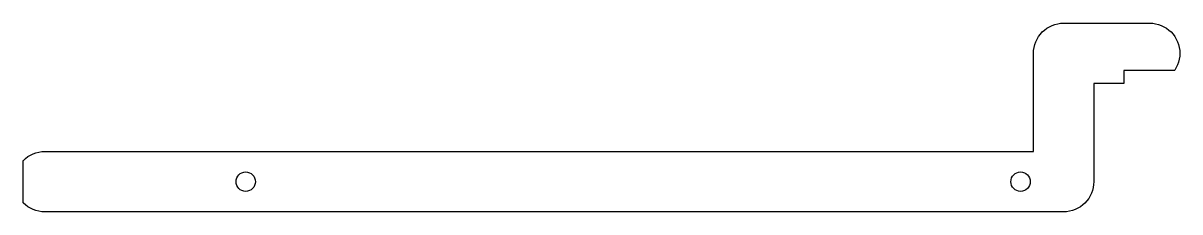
# Model space of a CAD drawing. Header units: millimetres. Extents: x 28 to 297, y -7 to 37.
import ezdxf

# ---------------------------------------------------------------- set-up
doc = ezdxf.new("R2010")
doc.units = ezdxf.units.MM

msp = doc.modelspace()

# ---------------------------------------------------------------- linework, layer by layer
for p, q in [((265.05, 34.75), (265.56, 35.21)), ((265.56, 35.21), (266.11, 35.62)), ((266.11, 35.62), (266.7, 35.97)), ((266.7, 35.97), (267.32, 36.27)), ((267.32, 36.27), (267.97, 36.5)), ((267.97, 36.5), (268.63, 36.67)), ((268.63, 36.67), (269.31, 36.77)), ((269.31, 36.77), (270, 36.8)), ((270, 36.8), (290, 36.8)), ((290, 36.8), (290.69, 36.77)), ((290.69, 36.77), (291.37, 36.67)), ((291.37, 36.67), (292.03, 36.5)), ((292.03, 36.5), (292.68, 36.27)), ((292.68, 36.27), (293.3, 35.97)), ((293.3, 35.97), (293.89, 35.62)), ((293.89, 35.62), (294.44, 35.21)), ((294.44, 35.21), (294.95, 34.75)), ((263.3, 31.83), (263.53, 32.48)), ((263.53, 32.48), (263.83, 33.1)), ((263.83, 33.1), (264.18, 33.69)), ((264.18, 33.69), (264.59, 34.24)), ((264.59, 34.24), (265.05, 34.75)), ((294.95, 34.75), (295.41, 34.24)), ((295.41, 34.24), (295.82, 33.69)), ((295.82, 33.69), (296.17, 33.1)), ((296.17, 33.1), (296.47, 32.48)), ((296.47, 32.48), (296.7, 31.83)), ((263, 29.8), (263.03, 30.49)), ((263, 7), (263, 29.8)), ((263.03, 30.49), (263.13, 31.17)), ((263.13, 31.17), (263.3, 31.83)), ((296.7, 31.83), (296.87, 31.17)), ((296.87, 31.17), (296.97, 30.49)), ((296.97, 30.49), (297, 29.8)), ((297, 29.8), (296.97, 29.11)), ((296.47, 27.12), (296.17, 26.5)), ((296.7, 27.77), (296.47, 27.12)), ((296.87, 28.43), (296.7, 27.77)), ((296.97, 29.11), (296.87, 28.43)), ((295.74, 25.8), (284, 25.8)), ((284, 25.8), (284, 22.8)), ((295.82, 25.91), (295.74, 25.8)), ((296.17, 26.5), (295.82, 25.91)), ((284, 22.8), (277, 22.8)), ((277, 22.8), (277, 0)), ((28.35, 4.95), (28.86, 5.41)), ((28.86, 5.41), (29.41, 5.82)), ((29.41, 5.82), (30, 6.17)), ((30, 6.17), (30.62, 6.47)), ((30.62, 6.47), (31.27, 6.7)), ((31.27, 6.7), (31.93, 6.87)), ((31.93, 6.87), (32.61, 6.97)), ((32.61, 6.97), (33.3, 7)), ((33.3, 7), (263, 7)), ((28.3, 4.89), (28.35, 4.95)), ((28.3, -4.89), (28.3, 4.89)), ((277, 0), (276.97, -0.69)), ((276.47, -2.68), (276.17, -3.3)), ((276.7, -2.03), (276.47, -2.68)), ((276.87, -1.37), (276.7, -2.03)), ((276.97, -0.69), (276.87, -1.37)), ((28.35, -4.95), (28.3, -4.89)), ((28.86, -5.41), (28.35, -4.95)), ((274.95, -4.95), (274.44, -5.41)), ((275.41, -4.44), (274.95, -4.95)), ((275.82, -3.89), (275.41, -4.44)), ((276.17, -3.3), (275.82, -3.89)), ((29.41, -5.82), (28.86, -5.41)), ((30, -6.17), (29.41, -5.82)), ((30.62, -6.47), (30, -6.17)), ((31.27, -6.7), (30.62, -6.47)), ((31.93, -6.87), (31.27, -6.7)), ((32.61, -6.97), (31.93, -6.87)), ((33.3, -7), (32.61, -6.97)), ((270, -7), (33.3, -7)), ((270.69, -6.97), (270, -7)), ((271.37, -6.87), (270.69, -6.97)), ((272.03, -6.7), (271.37, -6.87)), ((272.68, -6.47), (272.03, -6.7)), ((273.3, -6.17), (272.68, -6.47)), ((273.89, -5.82), (273.3, -6.17)), ((274.44, -5.41), (273.89, -5.82))]:
    msp.add_line(p, q)
for centre in [(80, 0), (260, 0)]:
    msp.add_circle(centre, 2.25)

doc.saveas('drawing.dxf')
